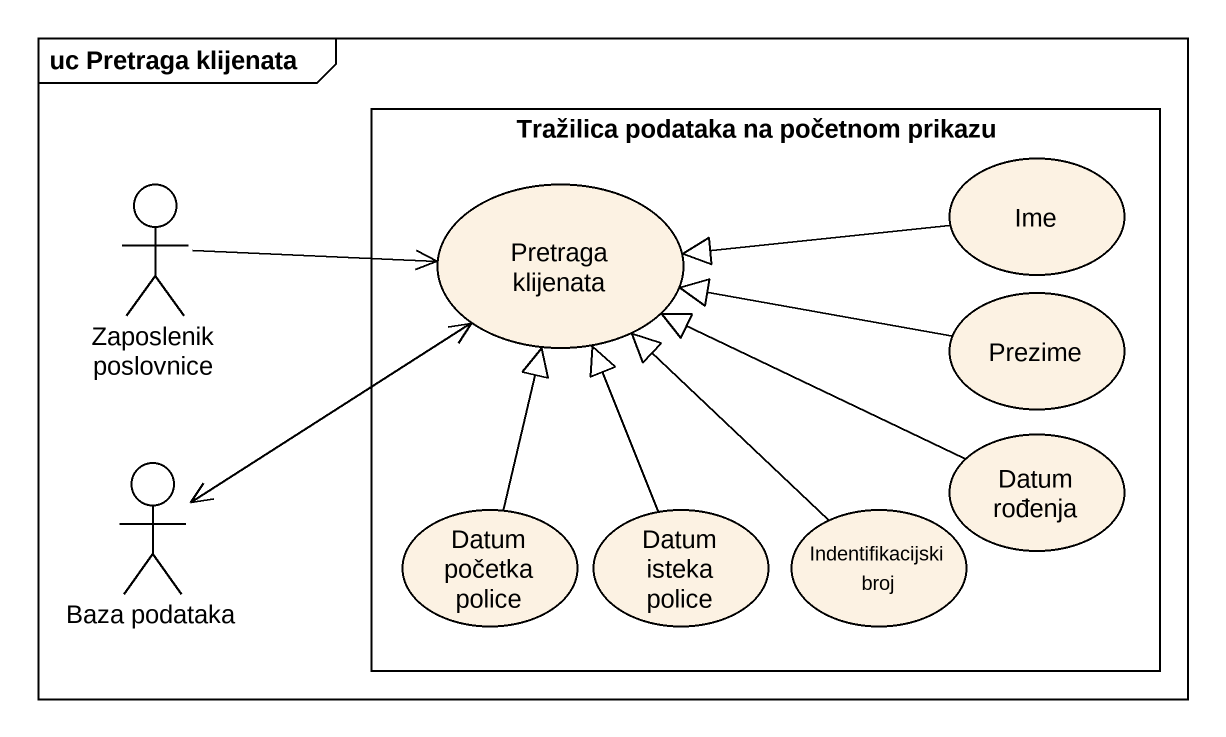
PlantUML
@startuml
mainframe uc Pretraga klijenata
actor "Zaposlenik poslovnice" as Zaposlenik_poslovnice
rectangle "Tražilica podataka na početnom prikazu" as Tražilica_podataka_na {
  usecase "Pretraga klijenata" as Pretraga_klijenata
  usecase Ime
  usecase Prezime
  usecase "Datum početka police" as Datum_početka_police
  usecase "Datum isteka police" as Datum_isteka_police
  usecase "Indentifikacijski broj" as Indentifikacijski_broj
  usecase "Datum rođenja" as Datum_rođenja
}
actor "Baza podataka" as Baza_podataka
Zaposlenik_poslovnice -right-> Pretraga_klijenata
Pretraga_klijenata <--> Baza_podataka
Ime -left-|> Pretraga_klijenata
Prezime -left-|> Pretraga_klijenata
Datum_početka_police -up-|> Pretraga_klijenata
Datum_isteka_police -up-|> Pretraga_klijenata
Indentifikacijski_broj -up-|> Pretraga_klijenata
Datum_rođenja -left-|> Pretraga_klijenata
@enduml
